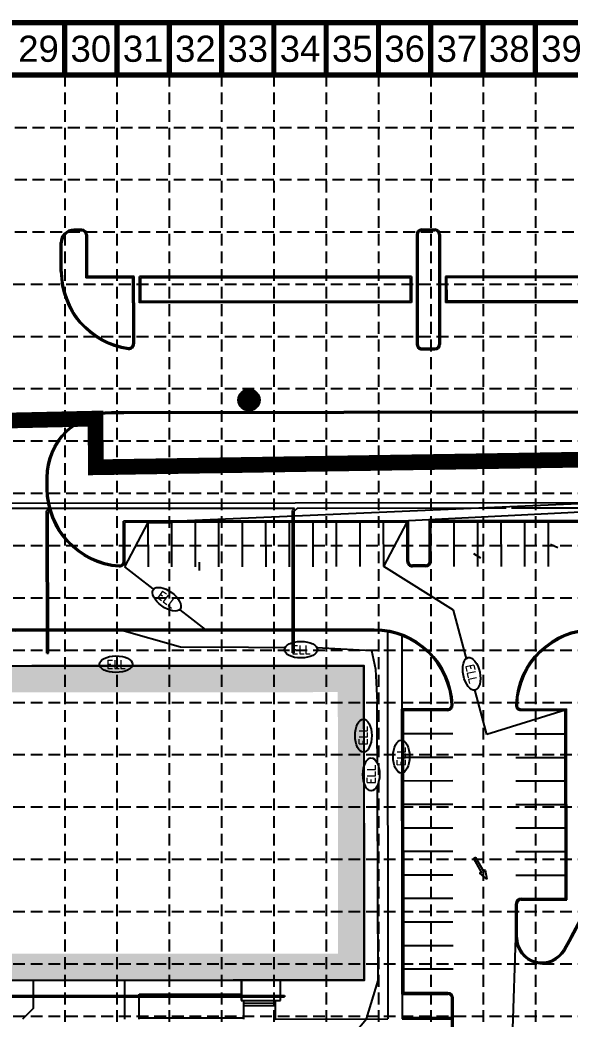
# Model space of a CAD drawing. Header units: feet. Extents: x -4510 to -3228, y -2167 to -1365.
# Drawn here: x -3926.3 to -3716, y -1746.7 to -1364.6 of the extents above; entities that cross this region are included whole.
import ezdxf
from ezdxf.enums import TextEntityAlignment as Align

# ---------------------------------------------------------------- set-up
doc = ezdxf.new("R2010")
doc.units = ezdxf.units.FT
doc.header["$LTSCALE"] = 40
doc.header["$MEASUREMENT"] = 0
doc.linetypes.add('DITCH', pattern=[0.85, 0.5, -0.05, 0.05, -0.05, 0.05, -0.05, 0.05, -0.05])
doc.linetypes.add('HIDDEN', pattern=[0.375, 0.25, -0.125])
for name, color, linetype in [('BASE', 7, 'CONTINUOUS'), ('E-PVMT', 1, 'CONTINUOUS'), ('GRID', 254, 'HIDDEN'), ('INLET PROTECTION', 5, 'CONTINUOUS'), ('LIMITS OF DISTURBANCE', 1, 'HIDDEN'), ('P-BLDG', 7, 'CONTINUOUS'), ('P-BLDG-H', 15, 'CONTINUOUS'), ('P-PVMT', 3, 'CONTINUOUS'), ('P-STORM', 3, 'CONTINUOUS'), ('P-STRIPE', 1, 'CONTINUOUS'), ('PC', 43, 'CONTINUOUS')]:
    doc.layers.add(name, color=color, linetype=linetype)
doc.styles.add('L80', font='simplex', dxfattribs={"height": 3.2})
doc.styles.get("Standard").update_dxf_attribs({"font": 'ARIAL.TTF'})

msp = doc.modelspace()

# ---------------------------------------------------------------- hatches: boundary and pattern name
at = {"layer": 'INLET PROTECTION'}
h = msp.add_hatch(dxfattribs=at)
h.set_pattern_fill('ANSI31', color=3, style=0)
h.set_pattern_definition([(45, (27.30652, 479.35356), (-0.0883883476, 0.0883883476), [])])
edge = h.paths.add_edge_path()
edge.add_arc((-3838.75, -1509.94), 4.11, 0, 360)

# ---------------------------------------------------------------- linework, layer by layer
at = {"layer": 'BASE', "const_width": 2}
for points in [[(-3909.24, -1385.57), (-3909.24, -1365.57)], [(-3889.24, -1385.57), (-3889.24, -1365.57)], [(-3869.24, -1385.57), (-3869.24, -1365.57)], [(-3849.24, -1385.57), (-3849.24, -1365.57)], [(-3829.24, -1385.57), (-3829.24, -1365.57)], [(-3809.24, -1385.57), (-3809.24, -1365.57)], [(-3789.24, -1385.57), (-3789.24, -1365.57)], [(-3769.24, -1385.57), (-3769.24, -1365.57)], [(-3749.24, -1385.57), (-3749.24, -1365.57)], [(-3729.24, -1385.57), (-3729.24, -1365.57)]]:
    msp.add_lwpolyline(points, dxfattribs=at)
at = {"layer": 'E-PVMT', "color": 7}
for p, q in [((-3902.68, -1444.73), (-3905.8, -1444.74)), ((-3902.68, -1445.23), (-3905.8, -1445.24)), ((-3901.18, -1446.73), (-3901.17, -1463.23)), ((-3900.68, -1446.73), (-3900.67, -1462.73)), ((-3774.68, -1446.64), (-3774.65, -1488.64)), ((-3774.18, -1446.64), (-3774.15, -1488.64)), ((-3772.68, -1444.64), (-3767.68, -1444.64)), ((-3772.68, -1445.14), (-3767.68, -1445.14)), ((-3766.18, -1446.64), (-3766.15, -1488.64)), ((-3765.68, -1446.64), (-3765.65, -1488.64)), ((-3910.78, -1460.74), (-3910.79, -1449.74)), ((-3910.28, -1460.74), (-3910.29, -1449.74)), ((-3883.17, -1463.22), (-3901.17, -1463.23)), ((-3882.67, -1462.72), (-3900.67, -1462.73)), ((-3883.16, -1472.72), (-3883.17, -1463.22)), ((-3882.66, -1472.72), (-3882.67, -1462.72)), ((-3776.67, -1462.64), (-3880.67, -1462.72)), ((-3880.66, -1472.72), (-3880.67, -1462.72)), ((-3777.17, -1463.14), (-3880.17, -1463.22)), ((-3880.16, -1472.22), (-3880.17, -1463.22)), ((-3777.17, -1463.14), (-3777.16, -1472.14)), ((-3776.67, -1462.64), (-3776.66, -1472.64)), ((-3632.67, -1462.54), (-3763.67, -1462.63)), ((-3763.67, -1462.63), (-3763.66, -1472.63)), ((-3633.17, -1463.04), (-3763.17, -1463.13)), ((-3763.17, -1463.13), (-3763.16, -1472.13)), ((-3883.16, -1472.22), (-3883.15, -1488.45)), ((-3882.66, -1472.72), (-3882.65, -1488.45)), ((-3776.66, -1472.64), (-3880.66, -1472.72)), ((-3777.16, -1472.14), (-3880.16, -1472.22)), ((-3632.66, -1472.54), (-3763.66, -1472.63)), ((-3633.16, -1472.04), (-3763.16, -1472.13)), ((-3772.65, -1490.14), (-3767.65, -1490.14)), ((-3772.65, -1490.64), (-3767.65, -1490.64)), ((-3802.53, -1514.5), (-3886.63, -1514.59)), ((-3886.63, -1515.09), (-3886.63, -1514.59)), ((-3802.53, -1515), (-3886.63, -1515.09)), ((-3588.66, -1514.22), (-3802.53, -1514.5)), ((-3588.66, -1514.72), (-3802.53, -1515))]:
    msp.add_line(p, q, dxfattribs=at)
for centre, radius, start, end in [((-3905.79, -1449.74), 5, 90.0409, 180.0409), ((-3905.79, -1449.74), 4.5, 90.0409, 180.0409), ((-3902.68, -1446.73), 2, 0.0409, 90.0409), ((-3902.68, -1446.73), 1.5, 0.0409, 90.0409), ((-3772.68, -1446.64), 2, 90.0409, 180.0409), ((-3772.68, -1446.64), 1.5, 90.0409, 180.0409), ((-3767.68, -1446.64), 2, 0.0409, 90.0409), ((-3767.68, -1446.64), 1.5, 0.0409, 90.0409), ((-3880.78, -1460.72), 30, 180.0409, 262.0667), ((-3880.78, -1460.72), 29.5, 180.0409, 262.0667), ((-3884.65, -1488.45), 2, 262.0667, 0.0409), ((-3884.65, -1488.45), 1.5, 262.0667, 0.0409), ((-3772.65, -1488.64), 2, 180.0409, 270.0409), ((-3772.65, -1488.64), 1.5, 180.0409, 270.0409), ((-3767.65, -1488.64), 2, 270.0409, 0.0409), ((-3767.65, -1488.64), 1.5, 270.0409, 0.0409)]:
    msp.add_arc(centre, radius, start, end, dxfattribs=at)
at = {"layer": 'GRID', "color": 253, "linetype": 'HIDDEN', "ltscale": 0.45}
for p, q in [((-3909.24, -1385.57), (-3909.24, -2085.65)), ((-3849.24, -1385.57), (-3849.24, -2085.65)), ((-3829.24, -1385.57), (-3829.24, -2085.65)), ((-3809.24, -1385.57), (-3809.24, -2085.65)), ((-3769.24, -1385.57), (-3769.24, -2085.65)), ((-3729.24, -1385.57), (-3729.24, -2085.65)), ((-4488.51, -1405.63), (-3248.51, -1405.63)), ((-4488.51, -1425.63), (-3248.51, -1425.63)), ((-4488.51, -1445.63), (-3248.51, -1445.63)), ((-4489.24, -1465.57), (-3249.24, -1465.57)), ((-4489.24, -1485.57), (-3249.24, -1485.57)), ((-4489.24, -1505.57), (-3249.24, -1505.57)), ((-4489.24, -1525.57), (-3249.24, -1525.57)), ((-4489.24, -1545.57), (-3249.24, -1545.57)), ((-4489.24, -1565.57), (-3249.24, -1565.57)), ((-4489.24, -1625.57), (-3249.24, -1625.57)), ((-4489.24, -1665.57), (-3249.24, -1665.57)), ((-4489.24, -1685.57), (-3249.24, -1685.57)), ((-4489.24, -1705.57), (-3249.24, -1705.57)), ((-4489.24, -1725.57), (-3249.24, -1725.57)), ((-4489.24, -1745.57), (-3249.24, -1745.57))]:
    msp.add_line(p, q, dxfattribs=at)
at = {"layer": 'INLET PROTECTION', "color": 3}
msp.add_circle((-3838.75, -1509.94), 4.11, dxfattribs=at)
at = {"layer": 'P-BLDG', "color": 7, "ltscale": 0.2}
for p, q in [((-3841.7, -1731.69, 0.39), (-3841.69, -1739.63, 0.39)), ((-3841.65, -1731.69, 0.39), (-3841.64, -1739.58, 0.39)), ((-3826.76, -1739.57, 0.39), (-3826.76, -1731.68, 0.39)), ((-3826.71, -1739.62, 0.39), (-3826.71, -1731.68, 0.39)), ((-3841.69, -1739.63, 0.39), (-3826.71, -1739.62, 0.39)), ((-3841.64, -1739.58, 0.39), (-3826.76, -1739.57, 0.39))]:
    msp.add_line(p, q, dxfattribs=at)
at = {"layer": 'P-PVMT', "color": 7}
for p, q in [((-3886.63, -1515.09), (-3891.31, -1515.09)), ((-3915.78, -1539.62), (-3915.78, -1543.75)), ((-3777.76, -1556.14), (-3886.76, -1556.22)), ((-3886.75, -1571.65), (-3886.76, -1556.22)), ((-3778.26, -1556.64), (-3886.26, -1556.72)), ((-3886.25, -1571.65), (-3886.26, -1556.72)), ((-3663.26, -1556.06), (-3769.76, -1556.14)), ((-3643.26, -1556.55), (-3769.26, -1556.64)), ((-3771.25, -1573.14), (-3776.25, -1573.14)), ((-3771.25, -1573.64), (-3776.25, -1573.64)), ((-3771.25, -1573.64), (-3776.25, -1573.64)), ((-3790.85, -1597.65), (-4072.81, -1597.85)), ((-3790.85, -1598.15), (-4072.81, -1598.35)), ((-3785.81, -1598.58), (-3785.7, -1746.65)), ((-3780.3, -1600.1), (-3780.28, -1628.15)), ((-3762.85, -1628.13), (-3780.28, -1628.15)), ((-3762.85, -1628.63), (-3779.83, -1628.65)), ((-3734.77, -1628.11), (-3717.28, -1628.1)), ((-3734.77, -1628.61), (-3717.78, -1628.6)), ((-3717.73, -1700.6), (-3717.78, -1628.6)), ((-3717.23, -1701.1), (-3717.28, -1628.1)), ((-3736.72, -1715.47), (-3736.73, -1702.61)), ((-3736.22, -1715.47), (-3736.23, -1702.61)), ((-3734.73, -1700.61), (-3717.73, -1700.6)), ((-3734.73, -1701.11), (-3717.23, -1701.1)), ((-3921.2, -1742.59), (-3921.21, -1731.75)), ((-3886.2, -1746.72), (-3886.21, -1731.72)), ((-3880.71, -1737.22), (-3841.69, -1737.19)), ((-3880.7, -1746.72), (-3880.71, -1737.22)), ((-3780.21, -1737.15), (-3780.2, -1746.64)), ((-3840.7, -1746.69), (-3840.7, -1739.63)), ((-3828.7, -1740.68), (-3840.7, -1740.69)), ((-3828.7, -1741.68), (-3840.7, -1741.69)), ((-3828.71, -1739.62), (-3828.7, -1746.68)), ((-3921.2, -1742.59), (-3925.36, -1746.75)), ((-3880.7, -1746.22), (-3840.7, -1746.19)), ((-3780.2, -1746.14), (-3761.2, -1746.13)), ((-3828.7, -1746.68), (-3785.7, -1746.65)), ((-3780.2, -1746.64), (-3761.2, -1746.63))]:
    msp.add_line(p, q, dxfattribs=at)
at = {"layer": 'P-PVMT', "color": 7, "ltscale": 0.25}
for p, q in [((-3778.25, -1571.64), (-3778.26, -1556.64)), ((-3778.25, -1571.64), (-3778.26, -1556.64)), ((-3777.75, -1571.64), (-3777.76, -1556.14)), ((-3769.75, -1571.64), (-3769.76, -1556.14)), ((-3769.25, -1571.64), (-3769.26, -1556.64)), ((-3769.25, -1571.64), (-3769.26, -1556.64)), ((-3762.71, -1737.13), (-3780.21, -1737.15)), ((-3762.71, -1736.63), (-3779.71, -1736.65)), ((-3761.22, -1752.63), (-3761.21, -1738.63)), ((-3760.72, -1752.63, 528), (-3760.71, -1738.63))]:
    msp.add_line(p, q, dxfattribs=at)
at = {"layer": 'P-PVMT', "color": 7}
msp.add_lwpolyline([(-3886.63, -1514.59), (-3891.31, -1514.59, 0.414209), (-3916.28, -1539.62), (-3916.28, -1543.75, 0.393392), (-3888.39, -1573.65)], format="xyb", dxfattribs=at)
for centre, radius, start, end in [((-3891.28, -1539.59), 24.5, 90.0632, 180.0624), ((-3886.28, -1543.72), 29.5, 180.0624, 265.9596), ((-3888.25, -1571.65), 2, 265.9596, 0.0409), ((-3888.25, -1571.65), 1.5, 265.9596, 0.0409), ((-3790.83, -1627.65), 30, 2.0876, 90.0409), ((-3790.83, -1627.65), 29.5, 2.0876, 90.0409), ((-3706.78, -1627.59), 30, 90.0409, 177.9942), ((-3706.78, -1627.59), 29.5, 90.0409, 177.9942), ((-3762.85, -1626.63), 2, 270.0409, 2.0876), ((-3762.85, -1626.63), 1.5, 270.0409, 2.0876), ((-3734.77, -1626.61), 2, 177.9942, 270.0409), ((-3734.77, -1626.61), 1.5, 177.9942, 270.0409), ((-2722.48, -2253.83), 1129.95, 148.84517, 151.80462), ((-2722.48, -2253.83), 1129.45, 148.84517, 151.80462), ((-3734.73, -1702.61), 2, 90.0409, 180.0409), ((-3734.73, -1702.61), 1.5, 90.0409, 180.0409), ((-3726.72, -1715.46), 10, 180.0409, 331.8046), ((-3726.72, -1715.46), 9.5, 180.0409, 331.8046)]:
    msp.add_arc(centre, radius, start, end, dxfattribs=at)
at = {"layer": 'P-PVMT', "color": 7, "ltscale": 0.25}
for centre, radius, start, end in [((-3776.25, -1571.64), 2, 180.0409, 270.0409), ((-3776.25, -1571.64), 2, 180.0409, 270.0409), ((-3776.25, -1571.64), 1.5, 180.0409, 270.0409), ((-3771.25, -1571.64), 2, 270.0409, 0.0409), ((-3771.25, -1571.64), 2, 270.0409, 0.0409), ((-3771.25, -1571.64), 1.5, 270.0409, 0.0409), ((-3762.71, -1738.63), 2, 0.0409, 90.0409), ((-3762.71, -1738.63), 1.5, 0.0409, 90.0409)]:
    msp.add_arc(centre, radius, start, end, dxfattribs=at)
at = {"layer": 'P-STORM', "color": 5}
for p, q in [((-3651.39, -1549.24), (-4020.4, -1549.51)), ((-3821.31, -1551.37), (-3914.37, -1551.43)), ((-3821.31, -1551.37), (-3822.17, -1552.23)), ((-3820.37, -1551.37), (-3821.5, -1552.5)), ((-3740.45, -1551.31), (-3820.37, -1551.37)), ((-3651.39, -1551.24), (-3738.33, -1551.31)), ((-3915.31, -1551.43), (-3988.37, -1551.48)), ((-3915.31, -1551.43), (-3916.17, -1552.3)), ((-3916.13, -1606.74), (-3916.17, -1552.3)), ((-3914.37, -1551.43), (-3915.5, -1552.57)), ((-3915.47, -1606.74), (-3915.5, -1552.57)), ((-3916.13, -1606.74), (-3915.47, -1606.74)), ((-3931.27, -1737.75), (-3825.18, -1737.68)), ((-3931.06, -1738.25), (-3825.18, -1738.18)), ((-3826.18, -1737.68), (-3826.18, -1738.18)), ((-3825.18, -1737.68), (-3825.18, -1738.18))]:
    msp.add_line(p, q, dxfattribs=at)
msp.add_circle((-3825.68, -1737.93), 0.25, dxfattribs=at)
at = {"layer": 'P-STRIPE', "color": 7, "ltscale": 0.25}
for p, q in [((-3877.25, -1573.71), (-3877.26, -1556.71)), ((-3877.25, -1573.71), (-3877.26, -1556.71)), ((-3868.25, -1573.71), (-3868.26, -1556.71)), ((-3868.25, -1573.71), (-3868.26, -1556.71)), ((-3859.25, -1573.7), (-3859.26, -1556.7)), ((-3850.25, -1573.7), (-3850.26, -1556.7)), ((-3841.25, -1573.69), (-3841.26, -1556.69)), ((-3832.25, -1573.68), (-3832.26, -1556.68)), ((-3823.25, -1573.68), (-3823.26, -1556.68)), ((-3823.25, -1573.68), (-3823.26, -1556.68)), ((-3814.25, -1573.67), (-3814.26, -1556.67)), ((-3814.25, -1573.67), (-3814.26, -1556.67)), ((-3805.25, -1573.66), (-3805.26, -1556.66)), ((-3805.25, -1573.66), (-3805.26, -1556.66)), ((-3796.25, -1573.66), (-3796.26, -1556.66)), ((-3796.25, -1573.66), (-3796.26, -1556.66)), ((-3787.25, -1573.65), (-3787.26, -1556.65)), ((-3760.25, -1573.63), (-3760.26, -1556.63)), ((-3760.25, -1573.63), (-3760.26, -1556.63)), ((-3751.25, -1573.62), (-3751.26, -1556.62)), ((-3751.25, -1573.62), (-3751.26, -1556.62)), ((-3742.25, -1573.62), (-3742.26, -1556.62)), ((-3742.25, -1573.62), (-3742.26, -1556.62)), ((-3733.25, -1573.61), (-3733.26, -1556.61)), ((-3733.25, -1573.61), (-3733.26, -1556.61)), ((-3724.25, -1573.61), (-3724.26, -1556.61)), ((-3724.25, -1573.61), (-3724.26, -1556.61)), ((-3760.82, -1637.63), (-3779.82, -1637.65)), ((-3760.82, -1637.63), (-3779.82, -1637.65)), ((-3736.78, -1637.61), (-3717.78, -1637.6)), ((-3736.77, -1646.61), (-3717.77, -1646.6)), ((-3760.81, -1655.63), (-3779.81, -1655.65)), ((-3760.81, -1655.63), (-3779.81, -1655.65)), ((-3736.76, -1655.61), (-3717.76, -1655.6)), ((-3760.8, -1664.63), (-3779.8, -1664.65)), ((-3760.8, -1664.63), (-3779.8, -1664.65)), ((-3736.76, -1664.61), (-3717.76, -1664.6)), ((-3760.8, -1673.63), (-3779.8, -1673.65)), ((-3760.8, -1673.63), (-3779.8, -1673.65)), ((-3736.75, -1673.61), (-3717.75, -1673.6)), ((-3760.79, -1682.63), (-3779.79, -1682.65)), ((-3760.79, -1682.63), (-3779.79, -1682.65)), ((-3736.75, -1682.61), (-3717.75, -1682.6)), ((-3760.79, -1691.63), (-3779.79, -1691.65)), ((-3760.79, -1691.63), (-3779.79, -1691.65)), ((-3736.74, -1691.61), (-3717.74, -1691.6)), ((-3760.77, -1709.63), (-3779.77, -1709.65)), ((-3760.77, -1709.63), (-3779.77, -1709.65)), ((-3760.72, -1718.63), (-3779.77, -1718.65)), ((-3760.72, -1718.63), (-3779.77, -1718.65)), ((-3760.71, -1727.63), (-3779.76, -1727.65)), ((-3760.71, -1727.63), (-3779.76, -1727.65))]:
    msp.add_line(p, q, dxfattribs=at)
msp.add_lwpolyline([(-3760.78, -1700.63), (-3779.78, -1700.65)], dxfattribs=at)
msp.add_lwpolyline([(-3760.78, -1700.63), (-3779.78, -1700.65)], dxfattribs=at)
at = {"layer": 'PC', "color": 37}
for p, q in [((-3868.26, -1556.21, 528), (-3677.77, -1547.97, 528)), ((-3777.65, -1556.04, 527), (-3677.58, -1550.96, 527)), ((-3886.25, -1573.72, 528), (-3877.26, -1556.71, 528)), ((-3877.26, -1556.71, 528), (-3868.26, -1556.71, 528)), ((-3868.26, -1556.71, 528), (-3868.26, -1556.21, 528)), ((-3787.25, -1573.65, 527), (-3778.26, -1556.64, 527)), ((-3778.26, -1556.64, 527), (-3777.65, -1556.04, 527)), ((-3855.37, -1597.7, 528), (-3886.25, -1573.72, 528)), ((-3760.57, -1590.29, 527), (-3787.25, -1573.65, 527)), ((-3747.78, -1637.82, 527), (-3760.57, -1590.29, 527)), ((-3928, -1598.25), (-3888.23, -1597.72)), ((-3888.23, -1597.72), (-3864.98, -1604.32)), ((-3855.36, -1598.2, 528), (-3855.37, -1597.7, 528)), ((-3790.85, -1598.15, 528), (-3855.36, -1598.2, 528)), ((-3864.98, -1604.32), (-3812.89, -1604.56)), ((-3812.89, -1604.56), (-3791.96, -1605.72)), ((-3791.96, -1605.72), (-3790.34, -1612.84)), ((-3790.34, -1612.84), (-3789.75, -1625.62, 529)), ((-3789.42, -1731.89, 529), (-3789.75, -1625.62, 529)), ((-3780.28, -1628.15, 528), (-3762.85, -1628.13, 528)), ((-3780.26, -1655.65, 528), (-3780.28, -1628.15, 528)), ((-3717.78, -1628.6, 527), (-3747.78, -1637.82, 527)), ((-3717.75, -1671.11, 527), (-3717.78, -1628.6, 527)), ((-3780.24, -1686.24, 528), (-3780.26, -1655.65, 528)), ((-3717.73, -1700.6, 527), (-3717.75, -1671.11, 527)), ((-3752.77, -1685.32), (-3752.08, -1684.92)), ((-3752.08, -1684.92), (-3749.09, -1690.18)), ((-3780.21, -1737.15, 528), (-3780.24, -1686.24, 528)), ((-3749.78, -1690.57), (-3752.77, -1685.32)), ((-3750.47, -1690.96), (-3749.78, -1690.57)), ((-3747.84, -1693.17), (-3750.47, -1690.96)), ((-3749.09, -1690.18), (-3748.4, -1689.78)), ((-3748.4, -1689.78), (-3747.84, -1693.17)), ((-3736.72, -1715.47, 527), (-3736.73, -1702.61, 527)), ((-3734.73, -1700.61, 527), (-3717.73, -1700.6, 527)), ((-3737.81, -1750.46, 527), (-3736.72, -1715.47, 527)), ((-3793.79, -1746.65, 529), (-3789.42, -1731.89, 529)), ((-3761.22, -1752.63, 528), (-3761.21, -1738.63, 528)), ((-3798.54, -1752.16, 529), (-3793.79, -1746.65, 529))]:
    msp.add_line(p, q, dxfattribs=at)
at = {"layer": 'PC', "color": 37, "linetype": 'DITCH'}
for p, q in [((-3720.63, -1566.44), (-3723.51, -1565.17)), ((-3750.05, -1570.41), (-3752.73, -1568.75)), ((-3857.77, -1572), (-3857.86, -1575.14))]:
    msp.add_line(p, q, dxfattribs=at)
at = {"layer": 'PC', "color": 37}
msp.add_lwpolyline([(-3747.84, -1693.17), (-3750.47, -1690.96), (-3749.78, -1690.57), (-3752.77, -1685.32), (-3752.08, -1684.92), (-3749.09, -1690.18), (-3748.4, -1689.78)], close=True, dxfattribs=at)
for centre, radius, start, end in [((-3790.83, -1627.65, 528), 29.5, 24.8411, 90.0409), ((-3790.82, -1627.65, 528), 29.49, 1.9724, 24.8411), ((-3762.8, -1626.68, 528), 1.45, 268.0685, 1.9724), ((-3734.72, -1702.62, 527), 2.01, 143.4843, 179.9674), ((-3734.73, -1702.61, 527), 1.99, 89.9674, 143.4843), ((-3777.03, 6080.2, 528), 7817.35, 269.976741, 270.105012), ((-3762.7, -1738.63, 528), 1.5, 359.9359, 90.105)]:
    msp.add_arc(centre, radius, start, end, dxfattribs=at)

# ---------------------------------------------------------------- texts
at = {"layer": 'BASE'}
for s, p in [('29', (-3919.24, -1375.57)), ('30', (-3899.24, -1375.57)), ('31', (-3879.24, -1375.57)), ('32', (-3859.24, -1375.57)), ('33', (-3839.24, -1375.57)), ('34', (-3819.24, -1375.57)), ('35', (-3799.24, -1375.57)), ('36', (-3779.24, -1375.57)), ('37', (-3759.24, -1375.57)), ('38', (-3739.24, -1375.57)), ('39', (-3719.24, -1375.57))]:
    msp.add_text(s, height=10, dxfattribs=at).set_placement(p, align=Align.MIDDLE_CENTER)

# ---------------------------------------------------------------- wipeouts: each hides what was drawn before it
at = {"color": 37}
for points in [[(-3889.63, -1607.8), (-3889.92, -1607.81), (-3890.39, -1607.83), (-3890.7, -1607.85), (-3891.17, -1607.9), (-3891.54, -1607.96), (-3891.9, -1608.02), (-3892.38, -1608.12), (-3892.94, -1608.28), (-3893.49, -1608.47), (-3893.84, -1608.61), (-3894.23, -1608.81), (-3894.56, -1609), (-3894.82, -1609.17), (-3894.96, -1609.28), (-3895.13, -1609.42), (-3895.27, -1609.55), (-3895.4, -1609.68), (-3895.65, -1610.02), (-3895.81, -1610.32), (-3895.93, -1610.74), (-3895.95, -1610.91), (-3895.94, -1611.17), (-3895.8, -1611.65), (-3895.64, -1611.96), (-3895.36, -1612.31), (-3895.07, -1612.59), (-3894.81, -1612.79), (-3894.56, -1612.95), (-3894.26, -1613.13), (-3893.86, -1613.33), (-3893.44, -1613.5), (-3893.04, -1613.64), (-3892.57, -1613.78), (-3892.09, -1613.89), (-3891.55, -1613.99), (-3891.15, -1614.05), (-3890.59, -1614.1), (-3890.07, -1614.13), (-3889.65, -1614.14), (-3889.24, -1614.13), (-3888.62, -1614.1), (-3887.89, -1614.02), (-3887.53, -1613.96), (-3887.32, -1613.92), (-3886.81, -1613.8), (-3886.26, -1613.65), (-3885.78, -1613.48), (-3885.38, -1613.32), (-3884.93, -1613.09), (-3884.5, -1612.82), (-3884.12, -1612.52), (-3883.82, -1612.22), (-3883.45, -1611.63), (-3883.32, -1611.2), (-3883.31, -1611.04), (-3883.35, -1610.57), (-3883.45, -1610.3), (-3883.61, -1609.99), (-3883.96, -1609.56), (-3884.18, -1609.35), (-3884.48, -1609.12), (-3884.74, -1608.96), (-3884.93, -1608.85), (-3885.44, -1608.59), (-3885.79, -1608.45), (-3886.39, -1608.25), (-3886.71, -1608.16), (-3887.02, -1608.08), (-3887.33, -1608.02), (-3887.69, -1607.95), (-3887.95, -1607.92), (-3888.32, -1607.87), (-3888.62, -1607.84), (-3888.83, -1607.83), (-3889.19, -1607.81), (-3889.45, -1607.81)], [(-3798.18, -1638.31), (-3798.17, -1638.6), (-3798.15, -1639.07), (-3798.13, -1639.38), (-3798.08, -1639.85), (-3798.02, -1640.22), (-3797.96, -1640.57), (-3797.86, -1641.06), (-3797.7, -1641.62), (-3797.51, -1642.16), (-3797.37, -1642.51), (-3797.17, -1642.91), (-3796.98, -1643.24), (-3796.81, -1643.5), (-3796.7, -1643.64), (-3796.56, -1643.81), (-3796.43, -1643.95), (-3796.29, -1644.07), (-3795.95, -1644.33), (-3795.66, -1644.49), (-3795.23, -1644.61), (-3795.07, -1644.62), (-3794.81, -1644.61), (-3794.33, -1644.48), (-3794.02, -1644.32), (-3793.67, -1644.04), (-3793.39, -1643.75), (-3793.19, -1643.49), (-3793.03, -1643.24), (-3792.85, -1642.94), (-3792.65, -1642.54), (-3792.48, -1642.12), (-3792.34, -1641.72), (-3792.2, -1641.25), (-3792.09, -1640.76), (-3791.99, -1640.23), (-3791.93, -1639.83), (-3791.88, -1639.27), (-3791.85, -1638.75), (-3791.84, -1638.33), (-3791.85, -1637.92), (-3791.88, -1637.3), (-3791.96, -1636.57), (-3792.02, -1636.21), (-3792.06, -1636), (-3792.17, -1635.49), (-3792.33, -1634.94), (-3792.5, -1634.46), (-3792.66, -1634.06), (-3792.89, -1633.61), (-3793.16, -1633.18), (-3793.46, -1632.8), (-3793.76, -1632.5), (-3794.35, -1632.12), (-3794.78, -1632), (-3794.94, -1631.98), (-3795.41, -1632.03), (-3795.68, -1632.12), (-3795.99, -1632.29), (-3796.42, -1632.64), (-3796.63, -1632.86), (-3796.86, -1633.16), (-3797.02, -1633.42), (-3797.13, -1633.61), (-3797.39, -1634.12), (-3797.53, -1634.47), (-3797.73, -1635.07), (-3797.82, -1635.39), (-3797.9, -1635.7), (-3797.96, -1636.01), (-3798.03, -1636.37), (-3798.06, -1636.63), (-3798.11, -1636.99), (-3798.14, -1637.3), (-3798.15, -1637.51), (-3798.17, -1637.87), (-3798.17, -1638.13)]]:
    msp.add_wipeout(points, dxfattribs=at).dxf.layer = 'PC'

# ---------------------------------------------------------------- next in the draw order: linework, layer by layer
at = {"layer": 'GRID', "color": 253, "linetype": 'HIDDEN', "ltscale": 0.45}
msp.add_line((-3889.24, -1385.57), (-3889.24, -2085.65), dxfattribs=at)
at = {"layer": 'PC', "color": 37}
for centre, major_axis in [((-3889.63, -1610.97), (6.32, 0.01)), ((-3795.01, -1638.3), (-0.01, 6.32))]:
    msp.add_ellipse(centre, major_axis=major_axis, ratio=0.501048, dxfattribs=at)

# ---------------------------------------------------------------- next in the draw order: texts
at = {"layer": 'PC', "color": 37, "style": 'L80'}
for rotation, p in [(0.083, (-3889.63, -1610.97)), (90.083, (-3795.01, -1638.3))]:
    msp.add_attdef('ELL', text='', height=3.2, rotation=rotation, dxfattribs=at).set_placement(p, align=Align.MIDDLE_CENTER)

# ---------------------------------------------------------------- next in the draw order: wipeouts: each hides what was drawn before it
at = {"color": 37}
for points, z in [([(-3868.36, -1583.56), (-3868.59, -1583.39), (-3868.98, -1583.13), (-3869.25, -1582.97), (-3869.65, -1582.73), (-3869.99, -1582.55), (-3870.31, -1582.39), (-3870.76, -1582.19), (-3871.3, -1581.98), (-3871.86, -1581.81), (-3872.22, -1581.72), (-3872.66, -1581.65), (-3873.03, -1581.6), (-3873.35, -1581.59), (-3873.53, -1581.59), (-3873.75, -1581.61), (-3873.93, -1581.63), (-3874.12, -1581.66), (-3874.52, -1581.78), (-3874.83, -1581.93), (-3875.17, -1582.2), (-3875.28, -1582.32), (-3875.43, -1582.54), (-3875.61, -1583), (-3875.66, -1583.35), (-3875.64, -1583.8), (-3875.57, -1584.2), (-3875.48, -1584.51), (-3875.38, -1584.79), (-3875.24, -1585.11), (-3875.04, -1585.5), (-3874.8, -1585.9), (-3874.56, -1586.25), (-3874.26, -1586.63), (-3873.94, -1587.01), (-3873.57, -1587.41), (-3873.27, -1587.7), (-3872.86, -1588.07), (-3872.45, -1588.4), (-3872.12, -1588.65), (-3871.79, -1588.89), (-3871.27, -1589.23), (-3870.63, -1589.6), (-3870.31, -1589.76), (-3870.12, -1589.86), (-3869.64, -1590.07), (-3869.1, -1590.27), (-3868.62, -1590.42), (-3868.19, -1590.52), (-3867.69, -1590.6), (-3867.19, -1590.64), (-3866.71, -1590.63), (-3866.28, -1590.56), (-3865.64, -1590.31), (-3865.28, -1590.03), (-3865.17, -1589.91), (-3864.93, -1589.51), (-3864.85, -1589.23), (-3864.8, -1588.89), (-3864.83, -1588.33), (-3864.88, -1588.03), (-3864.99, -1587.67), (-3865.1, -1587.38), (-3865.18, -1587.18), (-3865.45, -1586.68), (-3865.64, -1586.36), (-3866.01, -1585.84), (-3866.21, -1585.58), (-3866.42, -1585.33), (-3866.63, -1585.09), (-3866.88, -1584.83), (-3867.07, -1584.64), (-3867.34, -1584.39), (-3867.57, -1584.19), (-3867.72, -1584.06), (-3868.01, -1583.83), (-3868.21, -1583.67)], 388), ([(-3750.54, -1614), (-3750.61, -1613.72), (-3750.72, -1613.27), (-3750.81, -1612.96), (-3750.96, -1612.52), (-3751.08, -1612.16), (-3751.22, -1611.83), (-3751.42, -1611.38), (-3751.68, -1610.86), (-3751.98, -1610.36), (-3752.2, -1610.05), (-3752.47, -1609.7), (-3752.72, -1609.42), (-3752.95, -1609.2), (-3753.08, -1609.08), (-3753.25, -1608.95), (-3753.41, -1608.84), (-3753.57, -1608.74), (-3753.95, -1608.56), (-3754.27, -1608.47), (-3754.71, -1608.44), (-3754.87, -1608.46), (-3755.13, -1608.52), (-3755.57, -1608.74), (-3755.84, -1608.97), (-3756.13, -1609.31), (-3756.34, -1609.66), (-3756.48, -1609.95), (-3756.6, -1610.23), (-3756.7, -1610.55), (-3756.82, -1610.99), (-3756.9, -1611.44), (-3756.96, -1611.86), (-3756.99, -1612.34), (-3757.01, -1612.84), (-3756.99, -1613.39), (-3756.97, -1613.8), (-3756.91, -1614.35), (-3756.83, -1614.87), (-3756.75, -1615.28), (-3756.66, -1615.68), (-3756.5, -1616.28), (-3756.27, -1616.97), (-3756.14, -1617.31), (-3756.06, -1617.51), (-3755.84, -1617.99), (-3755.58, -1618.5), (-3755.32, -1618.93), (-3755.07, -1619.29), (-3754.75, -1619.69), (-3754.4, -1620.05), (-3754.04, -1620.36), (-3753.67, -1620.59), (-3753.03, -1620.84), (-3752.58, -1620.87), (-3752.42, -1620.86), (-3751.97, -1620.71), (-3751.72, -1620.57), (-3751.45, -1620.34), (-3751.1, -1619.91), (-3750.95, -1619.65), (-3750.78, -1619.31), (-3750.67, -1619.02), (-3750.6, -1618.82), (-3750.46, -1618.26), (-3750.39, -1617.9), (-3750.32, -1617.26), (-3750.29, -1616.94), (-3750.28, -1616.61), (-3750.28, -1616.3), (-3750.29, -1615.93), (-3750.31, -1615.67), (-3750.34, -1615.3), (-3750.38, -1615), (-3750.4, -1614.79), (-3750.46, -1614.43), (-3750.51, -1614.18)], 388), ([(-3783.67, -1646.32), (-3783.67, -1646.61), (-3783.65, -1647.07), (-3783.62, -1647.39), (-3783.57, -1647.85), (-3783.52, -1648.23), (-3783.46, -1648.58), (-3783.35, -1649.06), (-3783.2, -1649.62), (-3783.01, -1650.17), (-3782.86, -1650.52), (-3782.66, -1650.92), (-3782.48, -1651.25), (-3782.3, -1651.51), (-3782.19, -1651.65), (-3782.05, -1651.82), (-3781.92, -1651.95), (-3781.79, -1652.08), (-3781.45, -1652.34), (-3781.15, -1652.5), (-3780.73, -1652.62), (-3780.57, -1652.63), (-3780.3, -1652.62), (-3779.83, -1652.49), (-3779.52, -1652.32), (-3779.17, -1652.05), (-3778.88, -1651.75), (-3778.69, -1651.5), (-3778.52, -1651.25), (-3778.35, -1650.95), (-3778.15, -1650.55), (-3777.97, -1650.13), (-3777.83, -1649.72), (-3777.7, -1649.26), (-3777.58, -1648.77), (-3777.48, -1648.24), (-3777.43, -1647.83), (-3777.37, -1647.27), (-3777.34, -1646.75), (-3777.33, -1646.34), (-3777.34, -1645.92), (-3777.38, -1645.31), (-3777.46, -1644.58), (-3777.52, -1644.22), (-3777.55, -1644.01), (-3777.67, -1643.5), (-3777.82, -1642.94), (-3777.99, -1642.47), (-3778.16, -1642.07), (-3778.39, -1641.61), (-3778.66, -1641.18), (-3778.95, -1640.81), (-3779.26, -1640.5), (-3779.84, -1640.13), (-3780.27, -1640.01), (-3780.43, -1639.99), (-3780.9, -1640.04), (-3781.18, -1640.13), (-3781.48, -1640.3), (-3781.92, -1640.65), (-3782.12, -1640.87), (-3782.35, -1641.17), (-3782.52, -1641.43), (-3782.63, -1641.62), (-3782.88, -1642.13), (-3783.02, -1642.47), (-3783.23, -1643.08), (-3783.32, -1643.39), (-3783.39, -1643.71), (-3783.46, -1644.02), (-3783.52, -1644.38), (-3783.56, -1644.64), (-3783.6, -1645), (-3783.63, -1645.31), (-3783.65, -1645.51), (-3783.66, -1645.88), (-3783.67, -1646.14)], 528), ([(-3795.16, -1653.14), (-3795.16, -1653.43), (-3795.14, -1653.89), (-3795.12, -1654.21), (-3795.07, -1654.67), (-3795.01, -1655.05), (-3794.95, -1655.4), (-3794.85, -1655.88), (-3794.69, -1656.44), (-3794.5, -1656.99), (-3794.36, -1657.34), (-3794.16, -1657.74), (-3793.97, -1658.07), (-3793.8, -1658.33), (-3793.69, -1658.47), (-3793.55, -1658.64), (-3793.42, -1658.77), (-3793.28, -1658.9), (-3792.94, -1659.16), (-3792.65, -1659.32), (-3792.22, -1659.44), (-3792.06, -1659.45), (-3791.8, -1659.44), (-3791.32, -1659.31), (-3791.01, -1659.14), (-3790.66, -1658.87), (-3790.38, -1658.57), (-3790.18, -1658.32), (-3790.01, -1658.07), (-3789.84, -1657.77), (-3789.64, -1657.37), (-3789.47, -1656.95), (-3789.33, -1656.54), (-3789.19, -1656.08), (-3789.08, -1655.59), (-3788.98, -1655.06), (-3788.92, -1654.65), (-3788.87, -1654.09), (-3788.84, -1653.57), (-3788.83, -1653.16), (-3788.84, -1652.74), (-3788.87, -1652.13), (-3788.95, -1651.4), (-3789.01, -1651.04), (-3789.05, -1650.83), (-3789.16, -1650.32), (-3789.32, -1649.76), (-3789.49, -1649.29), (-3789.65, -1648.89), (-3789.88, -1648.43), (-3790.15, -1648), (-3790.45, -1647.63), (-3790.75, -1647.32), (-3791.34, -1646.95), (-3791.77, -1646.83), (-3791.93, -1646.81), (-3792.4, -1646.86), (-3792.67, -1646.95), (-3792.98, -1647.12), (-3793.41, -1647.47), (-3793.62, -1647.69), (-3793.85, -1647.99), (-3794.01, -1648.25), (-3794.12, -1648.44), (-3794.38, -1648.95), (-3794.52, -1649.29), (-3794.72, -1649.9), (-3794.81, -1650.21), (-3794.89, -1650.53), (-3794.95, -1650.84), (-3795.02, -1651.2), (-3795.05, -1651.46), (-3795.1, -1651.82), (-3795.13, -1652.13), (-3795.14, -1652.33), (-3795.16, -1652.7), (-3795.16, -1652.96)], 529)]:
    msp.add_wipeout(points, dxfattribs=at).translate(0, 0, z).dxf.layer = 'PC'
msp.add_wipeout([(-3818.87, -1602.26), (-3819.16, -1602.27), (-3819.63, -1602.29), (-3819.95, -1602.31), (-3820.41, -1602.36), (-3820.79, -1602.41), (-3821.14, -1602.48), (-3821.62, -1602.58), (-3822.18, -1602.74), (-3822.73, -1602.93), (-3823.08, -1603.07), (-3823.48, -1603.27), (-3823.8, -1603.46), (-3824.07, -1603.63), (-3824.21, -1603.74), (-3824.38, -1603.88), (-3824.51, -1604.01), (-3824.64, -1604.14), (-3824.9, -1604.48), (-3825.05, -1604.78), (-3825.17, -1605.2), (-3825.19, -1605.37), (-3825.18, -1605.63), (-3825.05, -1606.11), (-3824.88, -1606.42), (-3824.61, -1606.77), (-3824.31, -1607.05), (-3824.06, -1607.25), (-3823.81, -1607.41), (-3823.51, -1607.59), (-3823.11, -1607.78), (-3822.68, -1607.96), (-3822.28, -1608.1), (-3821.82, -1608.24), (-3821.33, -1608.35), (-3820.79, -1608.45), (-3820.39, -1608.51), (-3819.83, -1608.56), (-3819.31, -1608.59), (-3818.9, -1608.6), (-3818.48, -1608.59), (-3817.87, -1608.56), (-3817.14, -1608.48), (-3816.78, -1608.42), (-3816.57, -1608.38), (-3816.05, -1608.26), (-3815.5, -1608.11), (-3815.03, -1607.94), (-3814.63, -1607.77), (-3814.17, -1607.55), (-3813.74, -1607.28), (-3813.37, -1606.98), (-3813.06, -1606.68), (-3812.69, -1606.09), (-3812.57, -1605.66), (-3812.55, -1605.5), (-3812.6, -1605.03), (-3812.69, -1604.75), (-3812.86, -1604.45), (-3813.21, -1604.01), (-3813.43, -1603.81), (-3813.73, -1603.58), (-3813.98, -1603.41), (-3814.18, -1603.3), (-3814.69, -1603.05), (-3815.03, -1602.91), (-3815.64, -1602.71), (-3815.95, -1602.62), (-3816.27, -1602.54), (-3816.58, -1602.48), (-3816.94, -1602.41), (-3817.2, -1602.37), (-3817.56, -1602.33), (-3817.87, -1602.3), (-3818.07, -1602.29), (-3818.44, -1602.27), (-3818.7, -1602.26)], dxfattribs=at).dxf.layer = 'PC'

# ---------------------------------------------------------------- next in the draw order: hatches: boundary and pattern name
at = {"layer": 'P-BLDG-H'}
h = msp.add_hatch(color=7, dxfattribs=at)
h.paths.add_polyline_path([(-3948.6, -1885.76), (-3948.62, -1859.76), (-3948.64, -1835.76), (-3948.71, -1731.76), (-3844.71, -1731.69), (-3820.71, -1731.67), (-3794.71, -1731.66), (-3794.74, -1683.66), (-3794.76, -1659.66), (-3794.8, -1611.66), (-3921.8, -1611.75), (-3945.8, -1611.76), (-4068.8, -1611.85), (-4068.71, -1734.85), (-4068.69, -1758.85), (-4068.6, -1885.85), (-4020.6, -1885.82), (-3996.6, -1885.8)])
h.paths.add_polyline_path([(-3958.61, -1875.77), (-3958.62, -1859.77), (-3958.64, -1835.77), (-3958.72, -1721.77), (-3844.72, -1721.69), (-3820.72, -1721.67), (-3804.72, -1721.66), (-3804.74, -1683.66), (-3804.76, -1659.66), (-3804.79, -1621.66), (-3921.79, -1621.75), (-3945.79, -1621.76), (-4058.79, -1621.84), (-4058.71, -1734.84), (-4058.69, -1758.84), (-4058.61, -1875.84), (-4020.61, -1875.82), (-3996.61, -1875.8)], flags=16)

# ---------------------------------------------------------------- next in the draw order: linework, layer by layer
at = {"layer": 'GRID', "color": 253, "linetype": 'HIDDEN', "ltscale": 0.45}
for p, q in [((-3789.24, -1385.57), (-3789.24, -2085.65)), ((-4489.24, -1605.57), (-3249.24, -1605.57)), ((-4489.24, -1645.57), (-3249.24, -1645.57))]:
    msp.add_line(p, q, dxfattribs=at)
at = {"layer": 'P-BLDG', "color": 7}
msp.add_lwpolyline([(-3948.5, -1885.86), (-3948.52, -1859.76), (-3948.54, -1835.76), (-3948.61, -1731.86), (-3844.71, -1731.79), (-3820.71, -1731.77), (-3794.61, -1731.76), (-3794.64, -1683.66), (-3794.66, -1659.66), (-3794.7, -1611.56), (-3921.8, -1611.65), (-3945.8, -1611.66), (-4068.9, -1611.75), (-4068.81, -1734.85), (-4068.79, -1758.85), (-4068.7, -1885.95), (-4020.6, -1885.92), (-3996.6, -1885.9)], close=True, dxfattribs=at)
msp.add_lwpolyline([(-3948.64, -1835.76), (-3948.71, -1731.76), (-3844.71, -1731.69), (-3844.71, -1731.69), (-3820.71, -1731.67), (-3820.71, -1731.67), (-3794.71, -1731.66), (-3794.74, -1683.66), (-3794.74, -1683.66), (-3794.76, -1659.66), (-3794.76, -1659.66), (-3794.8, -1611.66), (-3921.8, -1611.75), (-3921.8, -1611.75), (-3945.8, -1611.76), (-3945.8, -1611.76), (-4068.8, -1611.85), (-4068.71, -1734.85), (-4068.71, -1734.85), (-4068.69, -1758.85)], dxfattribs=at)
at = {"layer": 'P-PVMT', "color": 7}
for p, q in [((-3780.28, -1628.15), (-3780.21, -1737.15)), ((-3779.78, -1628.65), (-3779.71, -1736.65))]:
    msp.add_line(p, q, dxfattribs=at)
at = {"layer": 'P-STORM', "color": 5}
for p, q in [((-3822.13, -1606.67), (-3822.17, -1552.23)), ((-3821.47, -1606.67), (-3821.5, -1552.5)), ((-3822.13, -1606.67), (-3821.47, -1606.67))]:
    msp.add_line(p, q, dxfattribs=at)
at = {"layer": 'P-STRIPE', "color": 7, "ltscale": 0.25}
msp.add_line((-3760.82, -1646.63), (-3779.82, -1646.65), dxfattribs=at)
msp.add_line((-3760.82, -1646.63), (-3779.82, -1646.65), dxfattribs=at)
at = {"layer": 'PC', "color": 37}
for centre, major_axis in [((-3870.23, -1586.12, 388), (5.1, -3.74)), ((-3818.87, -1605.43), (6.32, 0.01)), ((-3753.64, -1614.66, 388), (1.3, -6.19)), ((-3780.5, -1646.31, 528), (-0.01, 6.32)), ((-3792, -1653.13, 529), (-0.01, 6.32))]:
    msp.add_ellipse(centre, major_axis=major_axis, ratio=0.501048, dxfattribs=at)

# ---------------------------------------------------------------- next in the draw order: texts
at = {"layer": 'PC', "color": 37, "style": 'L80'}
for rotation, p in [(323.7828, (-3870.23, -1586.12, 388)), (0.083, (-3818.87, -1605.43)), (281.8903, (-3753.64, -1614.66, 388)), (90.083, (-3780.5, -1646.31, 528)), (90.083, (-3792, -1653.13, 529))]:
    msp.add_attdef('ELL', text='', height=3.2, rotation=rotation, dxfattribs=at).set_placement(p, align=Align.MIDDLE_CENTER)

# ---------------------------------------------------------------- next in the draw order: wipeouts: each hides what was drawn before it
at = {"color": 37}
for points in [[(-3868.35, -1583.56), (-3868.59, -1583.39), (-3868.98, -1583.13), (-3869.24, -1582.97), (-3869.65, -1582.73), (-3869.98, -1582.55), (-3870.31, -1582.39), (-3870.76, -1582.19), (-3871.3, -1581.98), (-3871.85, -1581.81), (-3872.22, -1581.72), (-3872.66, -1581.65), (-3873.03, -1581.6), (-3873.35, -1581.59), (-3873.53, -1581.59), (-3873.75, -1581.61), (-3873.93, -1581.63), (-3874.11, -1581.66), (-3874.52, -1581.78), (-3874.83, -1581.93), (-3875.17, -1582.2), (-3875.28, -1582.32), (-3875.43, -1582.54), (-3875.6, -1583), (-3875.65, -1583.35), (-3875.64, -1583.8), (-3875.57, -1584.2), (-3875.48, -1584.51), (-3875.38, -1584.79), (-3875.24, -1585.11), (-3875.04, -1585.5), (-3874.8, -1585.9), (-3874.56, -1586.25), (-3874.26, -1586.63), (-3873.94, -1587.01), (-3873.56, -1587.41), (-3873.27, -1587.7), (-3872.85, -1588.07), (-3872.45, -1588.4), (-3872.12, -1588.65), (-3871.78, -1588.89), (-3871.27, -1589.23), (-3870.63, -1589.6), (-3870.31, -1589.76), (-3870.12, -1589.86), (-3869.63, -1590.07), (-3869.1, -1590.27), (-3868.61, -1590.42), (-3868.19, -1590.52), (-3867.69, -1590.6), (-3867.18, -1590.64), (-3866.71, -1590.63), (-3866.28, -1590.56), (-3865.63, -1590.31), (-3865.28, -1590.03), (-3865.17, -1589.91), (-3864.93, -1589.51), (-3864.84, -1589.23), (-3864.8, -1588.89), (-3864.82, -1588.33), (-3864.88, -1588.03), (-3864.99, -1587.67), (-3865.09, -1587.38), (-3865.18, -1587.18), (-3865.45, -1586.68), (-3865.64, -1586.36), (-3866.01, -1585.84), (-3866.21, -1585.58), (-3866.42, -1585.33), (-3866.63, -1585.09), (-3866.88, -1584.83), (-3867.07, -1584.64), (-3867.33, -1584.39), (-3867.57, -1584.19), (-3867.72, -1584.06), (-3868.01, -1583.83), (-3868.21, -1583.67)], [(-3750.54, -1614), (-3750.61, -1613.72), (-3750.72, -1613.27), (-3750.81, -1612.96), (-3750.96, -1612.52), (-3751.08, -1612.16), (-3751.22, -1611.83), (-3751.42, -1611.38), (-3751.68, -1610.86), (-3751.98, -1610.36), (-3752.2, -1610.05), (-3752.47, -1609.7), (-3752.72, -1609.42), (-3752.95, -1609.2), (-3753.08, -1609.08), (-3753.25, -1608.95), (-3753.41, -1608.84), (-3753.57, -1608.74), (-3753.95, -1608.56), (-3754.27, -1608.47), (-3754.71, -1608.44), (-3754.87, -1608.46), (-3755.13, -1608.52), (-3755.57, -1608.74), (-3755.84, -1608.97), (-3756.13, -1609.31), (-3756.34, -1609.66), (-3756.48, -1609.95), (-3756.6, -1610.23), (-3756.7, -1610.55), (-3756.82, -1610.99), (-3756.9, -1611.44), (-3756.96, -1611.86), (-3756.99, -1612.34), (-3757.01, -1612.84), (-3756.99, -1613.39), (-3756.97, -1613.8), (-3756.91, -1614.35), (-3756.83, -1614.87), (-3756.75, -1615.28), (-3756.66, -1615.68), (-3756.5, -1616.28), (-3756.27, -1616.97), (-3756.14, -1617.31), (-3756.06, -1617.51), (-3755.84, -1617.99), (-3755.58, -1618.5), (-3755.32, -1618.93), (-3755.07, -1619.29), (-3754.75, -1619.69), (-3754.4, -1620.05), (-3754.04, -1620.36), (-3753.67, -1620.59), (-3753.03, -1620.84), (-3752.58, -1620.87), (-3752.42, -1620.86), (-3751.97, -1620.71), (-3751.72, -1620.57), (-3751.45, -1620.34), (-3751.1, -1619.91), (-3750.95, -1619.65), (-3750.78, -1619.31), (-3750.67, -1619.02), (-3750.6, -1618.82), (-3750.46, -1618.26), (-3750.39, -1617.9), (-3750.32, -1617.26), (-3750.29, -1616.94), (-3750.28, -1616.61), (-3750.28, -1616.3), (-3750.29, -1615.93), (-3750.31, -1615.67), (-3750.34, -1615.3), (-3750.38, -1615), (-3750.4, -1614.79), (-3750.46, -1614.43), (-3750.51, -1614.18)]]:
    msp.add_wipeout(points, dxfattribs=at).translate(0, 0, 388).dxf.layer = 'PC'

# ---------------------------------------------------------------- next in the draw order: linework, layer by layer
at = {"layer": 'BASE', "const_width": 2}
for points in [[(-4509.24, -2165.57), (-3229.24, -2165.57), (-3229.24, -1365.57), (-4509.24, -1365.57)], [(-4489.24, -2145.57), (-3249.24, -2145.57), (-3249.24, -1385.57), (-4489.24, -1385.57)]]:
    msp.add_lwpolyline(points, close=True, dxfattribs=at)
at = {"layer": 'GRID', "color": 253, "linetype": 'HIDDEN', "ltscale": 0.45}
for p, q in [((-3869.24, -1385.57), (-3869.24, -2085.65)), ((-3749.24, -1385.57), (-3749.24, -2085.65)), ((-4489.24, -1585.57), (-3249.24, -1585.57))]:
    msp.add_line(p, q, dxfattribs=at)
at = {"layer": 'LIMITS OF DISTURBANCE', "const_width": 6}
msp.add_lwpolyline([(-4284.2, -1538.88), (-4281.71, -1808.65), (-4281.12, -1962.59), (-4023.58, -1962.07), (-3937.14, -1975.5), (-3917.54, -1989.77), (-3862.87, -1990.73), (-3749.03, -2031.3), (-3693.93, -1886.3), (-3684.5, -1866.57), (-3648.28, -1788.04), (-3621.5, -1735.39), (-3570.75, -1655.56), (-3507.16, -1573.61), (-3576.84, -1511.38), (-3612.91, -1509.74), (-3614.8, -1531.24), (-3897.35, -1535.65), (-3897.44, -1517.03), (-3973.34, -1518.71), (-3971.35, -1538.39)], close=True, dxfattribs=at)
at = {"layer": 'PC', "color": 37}
for centre, major_axis in [((-3870.23, -1586.12, 388), (5.1, -3.74)), ((-3753.64, -1614.66, 388), (1.3, -6.19))]:
    msp.add_ellipse(centre, major_axis=major_axis, ratio=0.501048, dxfattribs=at)

# ---------------------------------------------------------------- next in the draw order: texts
at = {"layer": 'PC', "color": 37, "style": 'L80'}
for rotation, p in [(323.7828, (-3870.23, -1586.12, 388)), (281.8903, (-3753.64, -1614.66, 388))]:
    msp.add_attdef('ELL', text='', height=3.2, rotation=rotation, dxfattribs=at).set_placement(p, align=Align.MIDDLE_CENTER)

doc.saveas('drawing.dxf')
